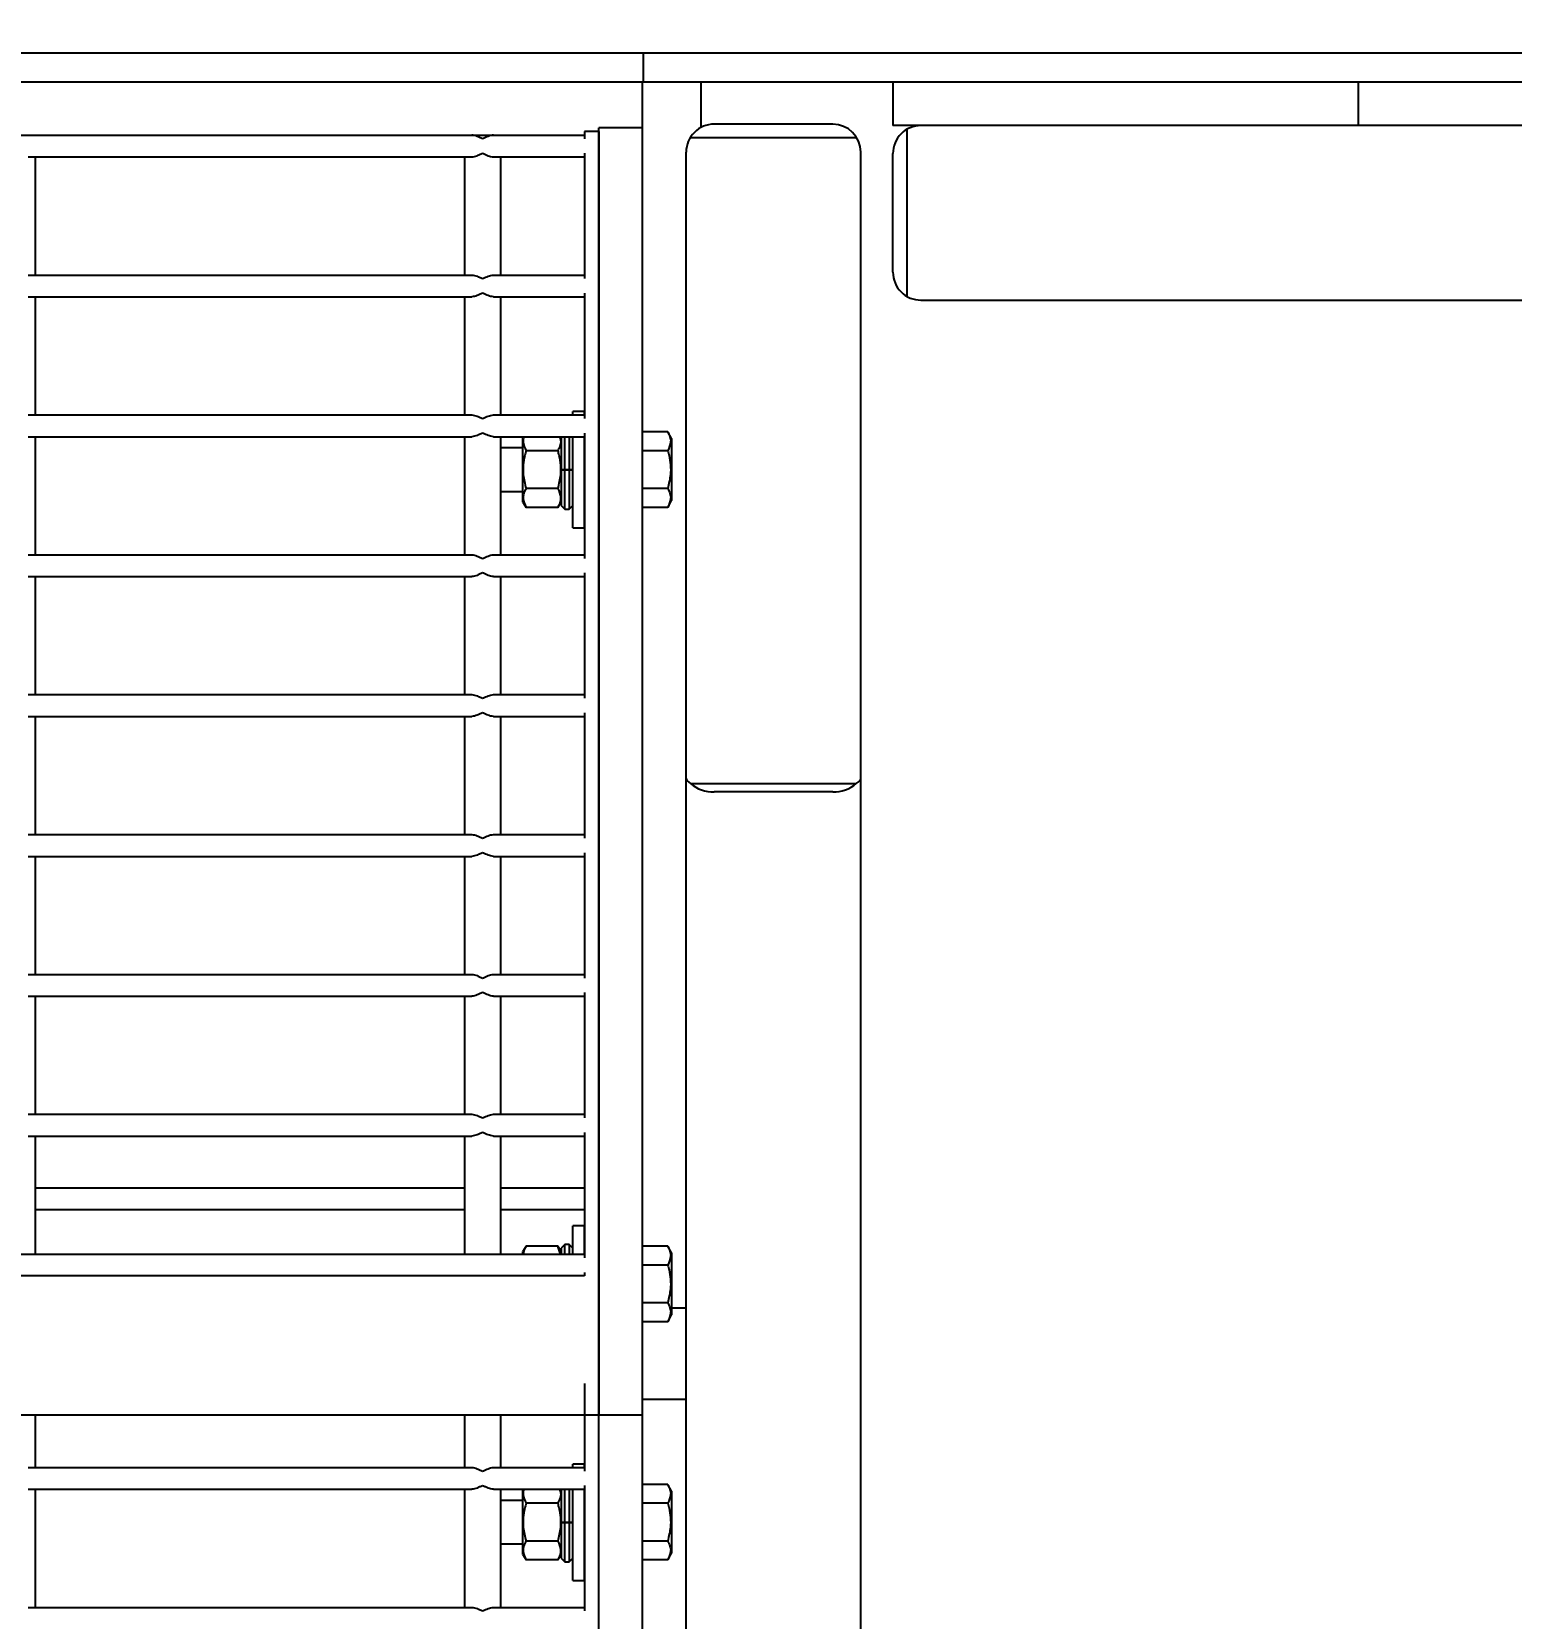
# Model space of a CAD drawing. Header units: millimetres. Extents: x 1293 to 41893, y 1011 to 26911.
# Drawn here: x 13550.1 to 13765.4, y 12989.6 to 13220.5 of the extents above; entities that cross this region are included whole.
import ezdxf

# ---------------------------------------------------------------- set-up
doc = ezdxf.new("R2010")
doc.units = ezdxf.units.MM
doc.header["$LTSCALE"] = 50
doc.layers.add('CAPA_1', color=7, linetype='Continuous')
doc.styles.add('SLDTEXTSTYLE0', font='TXT', dxfattribs={"width": 0.75})
doc.dimstyles.new('SLDDIMSTYLE0', dxfattribs={"dimtxt": 100, "dimasz": 100, "dimexe": 0, "dimexo": 0.0625, "dimgap": 25, "dimtad": 2, "dimdec": 0, "dimlfac": 1.5, "dimrnd": 1e-09, "dimzin": 12, "dimdsep": 46, "dimtxsty": 'SLDTEXTSTYLE0', "dimsah": 1, "dimcen": 0.09, "dimadec": 0, "dimazin": 3, "dimtfac": 1, "dimtdec": 0, "dimtofl": 0, "dimtmove": 0, "dimatfit": 3, "dimfxl": 1, "dimfrac": 2, "dimtolj": 1, "dimtzin": 12, "dimarcsym": 0})

# ---------------------------------------------------------------- blocks, each defined once
blk = doc.blocks.new('_D_19')
at = {"layer": 'CAPA_1', "transparency": 16777216}
for p, q in [((16745.16, 13594.82), (16745.16, 10791.15)), ((13378.61, 10942.55), (13378.61, 10791.15)), ((13378.61, 10841.15), (16745.16, 10841.15))]:
    blk.add_line(p, q, dxfattribs=at)
for points in [[(13378.61, 10841.15), (13478.61, 10825.76), (13478.61, 10856.53)], [(16745.16, 10841.15), (16645.16, 10856.53), (16645.16, 10825.76)]]:
    blk.add_solid(points, dxfattribs=at)
at = {"layer": 'CAPA_1', "transparency": 16777216, "insert": (14914.11, 10970.05), "char_height": 100, "attachment_point": 1, "style": 'SLDTEXTSTYLE0'}
blk.add_mtext('5050', dxfattribs=at)

msp = doc.modelspace()

# ---------------------------------------------------------------- linework, layer by layer
at = {"color": 7, "linetype": 'Continuous', "lineweight": 25}
for p, q in [((13087.0601497, 13217.4065398), (14282.6477268, 13217.4065398)), ((13639.0601497, 13217.4065398), (13639.0601497, 13213.1732064)), ((13087.0601497, 13213.1732064), (14279.2935527, 13213.1732064)), ((13638.9601497, 11156.0549012), (13638.9601497, 13213.1732064)), ((13647.4268163, 13213.1732064), (13647.4268163, 13206.5363061)), ((13675.393483, 13213.1732064), (13675.393483, 13206.8232064)), ((13743.1268163, 13213.1732064), (13743.1268163, 13206.8232064)), ((13666.6461497, 13207.033236), (13649.3741497, 13207.033236)), ((14278.793483, 13206.8232064), (13675.393483, 13206.8232064)), ((13126.7301497, 13205.4398731), (13630.4968163, 13205.4398731)), ((13630.4968163, 13205.9690398), (13630.4968163, 13204.9107064)), ((13632.6168163, 13205.9690398), (13630.4968163, 13205.9690398)), ((13632.6101497, 11156.0549012), (13632.6101497, 13206.5065398)), ((13638.9601497, 13206.5065398), (13632.6101497, 13206.5065398)), ((13632.6168163, 13205.9690398), (13632.6168163, 13019.1732064)), ((13670.1470067, 13205.033236), (13645.8732926, 13205.033236)), ((13677.425483, 13206.2787337), (13677.425483, 13181.9676792)), ((13549.5343163, 13202.2648731), (13614.0926497, 13202.2648731)), ((13550.5926497, 13185.0798731), (13550.5926497, 13202.2648731)), ((13613.0343163, 13202.2648731), (13613.0343163, 13185.0798731)), ((13617.2676497, 13202.2648731), (13630.4968163, 13202.2648731)), ((13618.325983, 13185.0798731), (13618.325983, 13202.2648731)), ((13630.4968163, 13202.7940398), (13630.4968163, 13184.5507064)), ((13645.3101497, 11155.9260983), (13645.3101497, 13202.969236)), ((13670.7101497, 11155.9260983), (13670.7101497, 13202.969236)), ((13675.393483, 13185.4872064), (13675.393483, 13202.7592064)), ((13549.5343163, 13185.0798731), (13614.0926497, 13185.0798731)), ((13617.2676497, 13185.0798731), (13630.4968163, 13185.0798731)), ((13549.5343163, 13181.9048731), (13614.0926497, 13181.9048731)), ((13550.5926497, 13164.7198731), (13550.5926497, 13181.9048731)), ((13613.0343163, 13181.9048731), (13613.0343163, 13164.7198731)), ((13617.2676497, 13181.9048731), (13630.4968163, 13181.9048731)), ((13618.325983, 13164.7198731), (13618.325983, 13181.9048731)), ((13630.4968163, 13182.4340398), (13630.4968163, 13164.1907064)), ((13679.457483, 13181.4232064), (14274.729483, 13181.4232064)), ((13630.493483, 13165.2265398), (13628.8001497, 13165.2265398)), ((13628.8001497, 13164.7198731), (13628.8001497, 13165.2265398)), ((13630.493483, 13164.7198731), (13630.493483, 13165.2265398)), ((13549.5343163, 13164.7198731), (13614.0926497, 13164.7198731)), ((13617.2676497, 13164.7198731), (13630.4968163, 13164.7198731)), ((13549.5343163, 13161.5448731), (13614.0926497, 13161.5448731)), ((13550.5926497, 13144.3598731), (13550.5926497, 13161.5448731)), ((13613.0343163, 13161.5448731), (13613.0343163, 13144.3598731)), ((13617.2676497, 13161.5448731), (13630.4968163, 13161.5448731)), ((13618.325983, 13144.3598731), (13618.325983, 13161.5448731)), ((13621.5884336, 13161.5448731), (13621.5505663, 13161.4792851)), ((13621.5505663, 13152.0404611), (13621.5505663, 13161.4792851)), ((13627.1068163, 13161.4792851), (13627.0689491, 13161.5448731)), ((13627.1068163, 13161.5448731), (13627.1068163, 13156.7598731)), ((13627.635983, 13156.7598731), (13627.635983, 13161.5448731)), ((13628.270983, 13161.5448731), (13628.270983, 13156.7598731)), ((13628.8001497, 13148.2932064), (13628.8001497, 13161.5448731)), ((13630.493483, 13148.2932064), (13630.493483, 13161.5448731)), ((13630.4968163, 13162.0740398), (13630.4968163, 13143.8307064)), ((13642.6264481, 13162.2591344), (13638.9601497, 13162.2591344)), ((13643.193483, 13161.2770011), (13642.6264481, 13162.2591344)), ((13643.193483, 13161.2770011), (13643.193483, 13152.2427451)), ((13621.5505663, 13159.9348731), (13618.325983, 13159.9348731)), ((13626.6577424, 13159.5054408), (13621.9996403, 13159.5054408)), ((13630.4968163, 13159.9348731), (13630.493483, 13159.9348731)), ((13642.6264481, 13159.5095038), (13638.9601497, 13159.5095038)), ((13627.1068163, 13156.7598731), (13628.8001497, 13156.7598731)), ((13627.1068163, 13156.7296172), (13627.635983, 13156.7337839)), ((13627.1068163, 13156.7227124), (13627.1068163, 13151.5357064)), ((13627.635983, 13156.7145713), (13627.1068163, 13156.7187379)), ((13628.270983, 13156.7337839), (13627.635983, 13156.7337839)), ((13627.635983, 13151.0065398), (13627.635983, 13156.7145713)), ((13627.635983, 13156.7145713), (13628.270983, 13156.7145713)), ((13628.270983, 13156.7337839), (13628.8001497, 13156.7296172)), ((13628.8001497, 13156.7187379), (13628.270983, 13156.7145713)), ((13628.270983, 13156.7145713), (13628.270983, 13151.0065398)), ((13618.325983, 13153.5848731), (13621.5505663, 13153.5848731)), ((13626.6577424, 13154.0143055), (13621.9996403, 13154.0143055)), ((13630.493483, 13153.5848731), (13630.4968163, 13153.5848731)), ((13642.6264481, 13154.0102425), (13638.9601497, 13154.0102425)), ((13621.5505663, 13152.0404611), (13622.0031635, 13151.2565398)), ((13626.6542191, 13151.2565398), (13627.1068163, 13152.0404611)), ((13627.1068163, 13151.5357064), (13627.635983, 13151.0065398)), ((13628.270983, 13151.0065398), (13628.8001497, 13151.5357064)), ((13642.6264481, 13151.2606118), (13638.9601497, 13151.2606118)), ((13642.6264481, 13151.2606118), (13643.193483, 13152.2427451)), ((13626.6542191, 13151.2565398), (13622.0031635, 13151.2565398)), ((13627.635983, 13151.0065398), (13628.270983, 13151.0065398)), ((13628.8001497, 13148.2932064), (13630.493483, 13148.2932064)), ((13549.5343163, 13144.3598731), (13614.0926497, 13144.3598731)), ((13617.2676497, 13144.3598731), (13630.4968163, 13144.3598731)), ((13549.5343163, 13141.1848731), (13614.0926497, 13141.1848731)), ((13550.5926497, 13123.9998731), (13550.5926497, 13141.1848731)), ((13613.0343163, 13141.1848731), (13613.0343163, 13123.9998731)), ((13617.2676497, 13141.1848731), (13630.4968163, 13141.1848731)), ((13618.325983, 13123.9998731), (13618.325983, 13141.1848731)), ((13630.4968163, 13141.7140398), (13630.4968163, 13123.4707064)), ((13549.5343163, 13123.9998731), (13614.0926497, 13123.9998731)), ((13617.2676497, 13123.9998731), (13630.4968163, 13123.9998731)), ((13630.4968163, 13121.3540398), (13630.4968163, 13103.1107064)), ((13549.5343163, 13120.8248731), (13614.0926497, 13120.8248731)), ((13550.5926497, 13103.6398731), (13550.5926497, 13120.8248731)), ((13613.0343163, 13120.8248731), (13613.0343163, 13103.6398731)), ((13617.2676497, 13120.8248731), (13630.4968163, 13120.8248731)), ((13618.325983, 13103.6398731), (13618.325983, 13120.8248731)), ((13645.9472627, 13111.061521), (13670.0730366, 13111.061521)), ((13666.6461497, 13109.8534754), (13649.3741497, 13109.8534754)), ((13549.5343163, 13103.6398731), (13614.0926497, 13103.6398731)), ((13617.2676497, 13103.6398731), (13630.4968163, 13103.6398731)), ((13549.5343163, 13100.4648731), (13614.0926497, 13100.4648731)), ((13550.5926497, 13083.2798731), (13550.5926497, 13100.4648731)), ((13613.0343163, 13100.4648731), (13613.0343163, 13083.2798731)), ((13617.2676497, 13100.4648731), (13630.4968163, 13100.4648731)), ((13618.325983, 13083.2798731), (13618.325983, 13100.4648731)), ((13630.4968163, 13100.9940398), (13630.4968163, 13082.7507064)), ((13549.5343163, 13083.2798731), (13614.0926497, 13083.2798731)), ((13617.2676497, 13083.2798731), (13630.4968163, 13083.2798731)), ((13549.5343163, 13080.1048731), (13614.0926497, 13080.1048731)), ((13550.5926497, 13062.9198731), (13550.5926497, 13080.1048731)), ((13613.0343163, 13080.1048731), (13613.0343163, 13062.9198731)), ((13617.2676497, 13080.1048731), (13630.4968163, 13080.1048731)), ((13618.325983, 13062.9198731), (13618.325983, 13080.1048731)), ((13630.4968163, 13080.6340398), (13630.4968163, 13062.3907064)), ((13549.5343163, 13062.9198731), (13614.0926497, 13062.9198731)), ((13617.2676497, 13062.9198731), (13630.4968163, 13062.9198731)), ((13549.5343163, 13059.7448731), (13614.0926497, 13059.7448731)), ((13550.5926497, 13042.5598731), (13550.5926497, 13059.7448731)), ((13613.0343163, 13059.7448731), (13613.0343163, 13042.5598731)), ((13617.2676497, 13059.7448731), (13630.4968163, 13059.7448731)), ((13618.325983, 13042.5598731), (13618.325983, 13059.7448731)), ((13630.4968163, 13060.2740398), (13630.4968163, 13042.0307064)), ((13550.5926497, 13052.2309845), (13613.0343163, 13052.2309845)), ((13618.325983, 13052.2309845), (13630.4968163, 13052.2309845)), ((13550.5926497, 13049.0559845), (13613.0343163, 13049.0559845)), ((13618.325983, 13049.0559845), (13630.4968163, 13049.0559845)), ((13630.493483, 13046.6932064), (13628.8001497, 13046.6932064)), ((13628.8001497, 13042.5598731), (13628.8001497, 13046.6932064)), ((13630.493483, 13042.5598731), (13630.493483, 13046.6932064)), ((13622.0031635, 13043.7298731), (13621.5505663, 13042.9459518)), ((13621.5505663, 13042.5598731), (13621.5505663, 13042.9459518)), ((13626.6542191, 13043.7298731), (13622.0031635, 13043.7298731)), ((13627.1068163, 13042.9459518), (13626.6542191, 13043.7298731)), ((13627.0422738, 13042.5598731), (13626.6542191, 13043.7298731)), ((13627.635983, 13043.9798731), (13627.1068163, 13043.4507064)), ((13627.1068163, 13043.4507064), (13627.1068163, 13042.5598731)), ((13628.270983, 13043.9798731), (13627.635983, 13043.9798731)), ((13627.635983, 13042.5598731), (13627.635983, 13043.9798731)), ((13628.8001497, 13043.4507064), (13628.270983, 13043.9798731)), ((13628.270983, 13043.9798731), (13628.270983, 13042.5598731)), ((13642.6264481, 13043.7258011), (13638.9601497, 13043.7258011)), ((13643.193483, 13042.7436678), (13642.6264481, 13043.7258011)), ((13643.193483, 13042.7436678), (13643.193483, 13033.7094118)), ((13126.7301497, 13042.5598731), (13630.4968163, 13042.5598731)), ((13642.6264481, 13040.9761704), (13638.9601497, 13040.9761704)), ((13630.4968163, 13039.3848731), (13126.7301497, 13039.3848731)), ((13630.4968163, 13039.9140398), (13630.4968163, 13039.3848731)), ((13642.6264481, 13035.4769091), (13638.9601497, 13035.4769091)), ((13642.6264481, 13032.7272785), (13643.193483, 13033.7094118)), ((13643.193483, 13034.7398731), (13645.3101497, 13034.7398731)), ((13642.6264481, 13032.7272785), (13638.9601497, 13032.7272785)), ((13630.4968163, 13023.7278731), (13630.4968163, 13010.9818178)), ((13645.3101497, 13021.4065398), (13638.9601497, 13021.4065398)), ((13118.2601497, 13019.1732064), (13638.9601497, 13019.1732064)), ((13550.5926497, 13011.5109845), (13550.5926497, 13019.1732064)), ((13613.0343163, 13019.1732064), (13613.0343163, 13011.5109845)), ((13618.325983, 13011.5109845), (13618.325983, 13019.1732064)), ((13549.5343163, 13011.5109845), (13614.0926497, 13011.5109845)), ((13617.2676497, 13011.5109845), (13630.4968163, 13011.5109845)), ((13630.493483, 13012.0176512), (13628.8001497, 13012.0176512)), ((13628.8001497, 13011.5109845), (13628.8001497, 13012.0176512)), ((13630.493483, 13011.5109845), (13630.493483, 13012.0176512)), ((13549.5343163, 13008.3359845), (13614.0926497, 13008.3359845)), ((13550.5926497, 12991.1509845), (13550.5926497, 13008.3359845)), ((13613.0343163, 13008.3359845), (13613.0343163, 12991.1509845)), ((13617.2676497, 13008.3359845), (13630.4968163, 13008.3359845)), ((13618.325983, 12991.1509845), (13618.325983, 13008.3359845)), ((13621.5884336, 13008.3359845), (13621.5505663, 13008.2703965)), ((13621.5505663, 12998.8315725), (13621.5505663, 13008.2703965)), ((13627.1068163, 13008.2703965), (13627.0689491, 13008.3359845)), ((13627.1068163, 13008.3359845), (13627.1068163, 13003.5509845)), ((13627.635983, 13003.5509845), (13627.635983, 13008.3359845)), ((13628.270983, 13008.3359845), (13628.270983, 13003.5509845)), ((13628.8001497, 12995.0843178), (13628.8001497, 13008.3359845)), ((13630.493483, 12995.0843178), (13630.493483, 13008.3359845)), ((13630.4968163, 13008.8651512), (13630.4968163, 12990.6218178)), ((13642.6264481, 13009.0502458), (13638.9601497, 13009.0502458)), ((13643.193483, 13008.0681125), (13642.6264481, 13009.0502458)), ((13621.5505663, 13006.7259845), (13618.325983, 13006.7259845)), ((13626.6577424, 13006.2965521), (13621.9996403, 13006.2965521)), ((13630.4968163, 13006.7259845), (13630.493483, 13006.7259845)), ((13642.6264481, 13006.3006151), (13638.9601497, 13006.3006151)), ((13643.193483, 13008.0681125), (13643.193483, 12999.0338565)), ((13627.1068163, 13003.5509845), (13628.8001497, 13003.5509845)), ((13627.1068163, 13003.5207286), (13627.635983, 13003.5248953)), ((13627.1068163, 13003.5138238), (13627.1068163, 12998.3268178)), ((13627.635983, 13003.5056827), (13627.1068163, 13003.5098493)), ((13628.270983, 13003.5248953), (13627.635983, 13003.5248953)), ((13627.635983, 12997.7976512), (13627.635983, 13003.5056827)), ((13627.635983, 13003.5056827), (13628.270983, 13003.5056827)), ((13628.270983, 13003.5248953), (13628.8001497, 13003.5207286)), ((13628.8001497, 13003.5098493), (13628.270983, 13003.5056827)), ((13628.270983, 13003.5056827), (13628.270983, 12997.7976512)), ((13618.325983, 13000.3759845), (13621.5505663, 13000.3759845)), ((13626.6577424, 13000.8054168), (13621.9996403, 13000.8054168)), ((13630.493483, 13000.3759845), (13630.4968163, 13000.3759845)), ((13642.6264481, 13000.8013538), (13638.9601497, 13000.8013538)), ((13642.6264481, 12998.0517232), (13643.193483, 12999.0338565)), ((13621.5505663, 12998.8315725), (13622.0031635, 12998.0476512)), ((13626.6542191, 12998.0476512), (13622.0031635, 12998.0476512)), ((13626.6542191, 12998.0476512), (13627.1068163, 12998.8315725)), ((13627.1068163, 12998.3268178), (13627.635983, 12997.7976512)), ((13627.635983, 12997.7976512), (13628.270983, 12997.7976512)), ((13628.270983, 12997.7976512), (13628.8001497, 12998.3268178)), ((13642.6264481, 12998.0517232), (13638.9601497, 12998.0517232)), ((13628.8001497, 12995.0843178), (13630.493483, 12995.0843178)), ((13549.5343163, 12991.1509845), (13614.0926497, 12991.1509845)), ((13617.2676497, 12991.1509845), (13630.4968163, 12991.1509845))]:
    msp.add_line(p, q, dxfattribs=at)
for centre, radius, start, end in [((13649.3741497, 13202.969236), 4.064, 90, 180.000019848), ((13666.6461497, 13202.969236), 4.064, 0, 89.999981276), ((13679.457483, 13202.7592064), 4.064, 90, 180.000019848), ((13679.457483, 13185.4872064), 4.064, 180, 270.000001124), ((13649.1732009, 13114.7480222), 4.89867, 228.811877457, 272.350995082), ((13666.8470985, 13114.7480222), 4.89867, 267.649004918, 311.188122543)]:
    msp.add_arc(centre, radius, start, end, dxfattribs=at)
for centre, start_param, end_param in [((13649.3741497, 13111.8566557), 3.1415926536, 3.7091249481), ((13666.6461497, 13111.8566557), 5.7156530127, 6.2831853072)]:
    msp.add_ellipse(centre, major_axis=(4.064, 0), ratio=0.3639702343, start_param=start_param, end_param=end_param, dxfattribs=at)
for points, knots in [([(13615.6801497, 13204.9107064), (13615.6775937, 13204.9118496), (13615.5305874, 13204.9775981), (13615.1377017, 13205.1507485), (13614.5938885, 13205.3812108), (13614.2305766, 13205.4237309), (13614.0926497, 13205.4398731)], [0, 0, 0, 0, 0.0046934742, 0.2699426106, 0.7228425567, 1, 1, 1, 1]), ([(13617.2676497, 13205.4398731), (13617.1297227, 13205.4237309), (13616.7664109, 13205.3812108), (13616.2225977, 13205.1507485), (13615.8297119, 13204.9775981), (13615.6827057, 13204.9118496), (13615.6801497, 13204.9107064)], [0, 0, 0, 0, 0.2771574433, 0.73005738938, 0.99530652578, 1, 1, 1, 1]), ([(13614.0926497, 13202.2648731), (13614.2305766, 13202.2810154), (13614.5938885, 13202.3235355), (13615.1377017, 13202.5539977), (13615.5305874, 13202.7271481), (13615.6775937, 13202.7928966), (13615.6801497, 13202.7940398)], [0, 0, 0, 0, 0.2771574433, 0.7300573894, 0.9953065258, 1, 1, 1, 1]), ([(13615.6801497, 13202.7940398), (13615.6827057, 13202.7928966), (13615.8297119, 13202.7271481), (13616.2225977, 13202.5539977), (13616.7664109, 13202.3235355), (13617.1297227, 13202.2810154), (13617.2676497, 13202.2648731)], [0, 0, 0, 0, 0.0046934742, 0.2699426106, 0.7228425567, 1, 1, 1, 1]), ([(13614.0926497, 13185.0798731), (13614.2305766, 13185.0637309), (13614.5938885, 13185.0212108), (13615.1377017, 13184.7907485), (13615.5305874, 13184.6175981), (13615.6775937, 13184.5518496), (13615.6801497, 13184.5507064)], [0, 0, 0, 0, 0.2771574433, 0.7300573894, 0.9953065258, 1, 1, 1, 1]), ([(13615.6801497, 13184.5507064), (13615.6827057, 13184.5518496), (13615.8297119, 13184.6175981), (13616.2225977, 13184.7907485), (13616.7664109, 13185.0212108), (13617.1297227, 13185.0637309), (13617.2676497, 13185.0798731)], [0, 0, 0, 0, 0.0046934742, 0.2699426106, 0.7228425567, 1, 1, 1, 1]), ([(13615.6801497, 13182.4340398), (13615.6775937, 13182.4328966), (13615.5305874, 13182.3671481), (13615.1377017, 13182.1939977), (13614.5938885, 13181.9635355), (13614.2305766, 13181.9210154), (13614.0926497, 13181.9048731)], [0, 0, 0, 0, 0.0046934742, 0.2699426106, 0.7228425567, 1, 1, 1, 1]), ([(13617.2676497, 13181.9048731), (13617.1297227, 13181.9210154), (13616.7664109, 13181.9635355), (13616.2225977, 13182.1939977), (13615.8297119, 13182.3671481), (13615.6827057, 13182.4328966), (13615.6801497, 13182.4340398)], [0, 0, 0, 0, 0.2771574433, 0.7300573894, 0.9953065258, 1, 1, 1, 1]), ([(13614.0926497, 13164.7198731), (13614.2305766, 13164.7037309), (13614.5938885, 13164.6612108), (13615.1377017, 13164.4307485), (13615.5305874, 13164.2575981), (13615.6775937, 13164.1918496), (13615.6801497, 13164.1907064)], [0, 0, 0, 0, 0.2771574433, 0.7300573894, 0.9953065258, 1, 1, 1, 1]), ([(13615.6801497, 13164.1907064), (13615.6827057, 13164.1918496), (13615.8297119, 13164.2575981), (13616.2225977, 13164.4307485), (13616.7664109, 13164.6612108), (13617.1297227, 13164.7037309), (13617.2676497, 13164.7198731)], [0, 0, 0, 0, 0.0046934742, 0.2699426106, 0.7228425567, 1, 1, 1, 1]), ([(13615.6801497, 13162.0740398), (13615.6775937, 13162.0728966), (13615.5305874, 13162.0071481), (13615.1377017, 13161.8339977), (13614.5938885, 13161.6035355), (13614.2305766, 13161.5610154), (13614.0926497, 13161.5448731)], [0, 0, 0, 0, 0.0046934742, 0.2699426106, 0.7228425567, 1, 1, 1, 1]), ([(13617.2676497, 13161.5448731), (13617.1297227, 13161.5610154), (13616.7664109, 13161.6035355), (13616.2225977, 13161.8339977), (13615.8297119, 13162.0071481), (13615.6827057, 13162.0728966), (13615.6801497, 13162.0740398)], [0, 0, 0, 0, 0.2771574433, 0.7300573894, 0.9953065258, 1, 1, 1, 1]), ([(13621.6803056, 13161.5448731), (13621.6797317, 13161.543598), (13621.5684656, 13161.2964102), (13621.5170585, 13160.5995725), (13621.8127725, 13159.9291159), (13621.9996403, 13159.5054408)], [0, 0, 0, 0, 0.0019050038, 0.3692833919, 1, 1, 1, 1]), ([(13626.6577424, 13159.5054408), (13626.7768059, 13159.7442908), (13627.0175173, 13160.2271748), (13627.1555831, 13160.9229089), (13626.9716902, 13161.3576059), (13626.8924692, 13161.5448731)], [0, 0, 0, 0, 0.3577842349, 0.7233338549, 1, 1, 1, 1]), ([(13642.6264481, 13162.2591344), (13642.7483577, 13162.0206286), (13642.9948207, 13161.538445), (13643.1315921, 13160.6026404), (13642.8220478, 13159.9327836), (13642.6264481, 13159.5095038)], [0, 0, 0, 0, 0.2648633469, 0.5354700776, 1, 1, 1, 1]), ([(13621.9996403, 13159.5054408), (13621.93731, 13159.2766477), (13621.7528743, 13158.5996486), (13621.5658714, 13157.4333486), (13621.5608705, 13155.8025305), (13621.8371753, 13154.6764384), (13621.9996403, 13154.0143055)], [0, 0, 0, 0, 0.1277165798, 0.3779136182, 0.6342182989, 1, 1, 1, 1]), ([(13626.6577424, 13154.0143055), (13626.8202197, 13154.6764401), (13627.0936931, 13155.79091), (13627.0926236, 13157.4211848), (13626.907638, 13158.5881513), (13626.7200711, 13159.2766514), (13626.6577424, 13159.5054408)], [0, 0, 0, 0, 0.365780177, 0.6156618098, 0.8722839524, 1, 1, 1, 1]), ([(13642.6264481, 13159.5095038), (13642.6907196, 13159.2734773), (13642.8768835, 13158.5898224), (13643.0626653, 13157.4169333), (13643.0644377, 13155.7908621), (13642.7884668, 13154.6689197), (13642.6264481, 13154.0102425)], [0, 0, 0, 0, 0.1315464599, 0.3810267709, 0.6366091688, 1, 1, 1, 1]), ([(13621.9996403, 13154.0143055), (13621.8779295, 13153.7753378), (13621.6318664, 13153.2922159), (13621.4958345, 13152.353598), (13621.8066122, 13151.6815663), (13622.0031635, 13151.2565398)], [0, 0, 0, 0, 0.2645663682, 0.5348749116, 1, 1, 1, 1]), ([(13626.6542191, 13151.2565398), (13626.7765282, 13151.4957079), (13627.0237936, 13151.9792209), (13627.1623313, 13152.917755), (13626.8531318, 13153.5896937), (13626.6577424, 13154.0143055)], [0, 0, 0, 0, 0.2648580026, 0.535448761, 1, 1, 1, 1]), ([(13642.6264481, 13154.0102425), (13642.7483577, 13153.7717366), (13642.9948207, 13153.289553), (13643.1315921, 13152.3537485), (13642.8220478, 13151.6838917), (13642.6264481, 13151.2606118)], [0, 0, 0, 0, 0.2648633469, 0.5354700776, 1, 1, 1, 1]), ([(13614.0926497, 13144.3598731), (13614.2305766, 13144.3437309), (13614.5938885, 13144.3012108), (13615.1377017, 13144.0707485), (13615.5305874, 13143.8975981), (13615.6775937, 13143.8318496), (13615.6801497, 13143.8307064)], [0, 0, 0, 0, 0.2771574433, 0.73005738938, 0.99530652578, 1, 1, 1, 1]), ([(13615.6801497, 13143.8307064), (13615.6827057, 13143.8318496), (13615.8297119, 13143.8975981), (13616.2225977, 13144.0707485), (13616.7664109, 13144.3012108), (13617.1297227, 13144.3437309), (13617.2676497, 13144.3598731)], [0, 0, 0, 0, 0.00469347422, 0.26994261062, 0.7228425567, 1, 1, 1, 1]), ([(13615.6801497, 13141.7140398), (13615.6775937, 13141.7128966), (13615.5305874, 13141.6471481), (13615.1377017, 13141.4739977), (13614.5938885, 13141.2435355), (13614.2305766, 13141.2010154), (13614.0926497, 13141.1848731)], [0, 0, 0, 0, 0.0046934742, 0.2699426106, 0.7228425567, 1, 1, 1, 1]), ([(13617.2676497, 13141.1848731), (13617.1297227, 13141.2010154), (13616.7664109, 13141.2435355), (13616.2225977, 13141.4739977), (13615.8297119, 13141.6471481), (13615.6827057, 13141.7128966), (13615.6801497, 13141.7140398)], [0, 0, 0, 0, 0.2771574433, 0.7300573894, 0.9953065258, 1, 1, 1, 1]), ([(13614.0926497, 13123.9998731), (13614.2305766, 13123.9837309), (13614.5938885, 13123.9412108), (13615.1377017, 13123.7107485), (13615.5305874, 13123.5375981), (13615.6775937, 13123.4718496), (13615.6801497, 13123.4707064)], [0, 0, 0, 0, 0.2771574433, 0.7300573894, 0.9953065258, 1, 1, 1, 1]), ([(13615.6801497, 13123.4707064), (13615.6827057, 13123.4718496), (13615.8297119, 13123.5375981), (13616.2225977, 13123.7107485), (13616.7664109, 13123.9412108), (13617.1297227, 13123.9837309), (13617.2676497, 13123.9998731)], [0, 0, 0, 0, 0.0046934742, 0.2699426106, 0.7228425567, 1, 1, 1, 1]), ([(13615.6801497, 13121.3540398), (13615.6775937, 13121.3528966), (13615.5305874, 13121.2871481), (13615.1377017, 13121.1139977), (13614.5938885, 13120.8835355), (13614.2305766, 13120.8410154), (13614.0926497, 13120.8248731)], [0, 0, 0, 0, 0.0046934742, 0.2699426106, 0.7228425567, 1, 1, 1, 1]), ([(13617.2676497, 13120.8248731), (13617.1297227, 13120.8410154), (13616.7664109, 13120.8835355), (13616.2225977, 13121.1139977), (13615.8297119, 13121.2871481), (13615.6827057, 13121.3528966), (13615.6801497, 13121.3540398)], [0, 0, 0, 0, 0.2771574433, 0.7300573894, 0.9953065258, 1, 1, 1, 1]), ([(13614.0926497, 13103.6398731), (13614.2305766, 13103.6237309), (13614.5938885, 13103.5812108), (13615.1377017, 13103.3507485), (13615.5305874, 13103.1775981), (13615.6775937, 13103.1118496), (13615.6801497, 13103.1107064)], [0, 0, 0, 0, 0.2771574433, 0.7300573894, 0.9953065258, 1, 1, 1, 1]), ([(13615.6801497, 13103.1107064), (13615.6827057, 13103.1118496), (13615.8297119, 13103.1775981), (13616.2225977, 13103.3507485), (13616.7664109, 13103.5812108), (13617.1297227, 13103.6237309), (13617.2676497, 13103.6398731)], [0, 0, 0, 0, 0.0046934742, 0.2699426106, 0.7228425567, 1, 1, 1, 1]), ([(13615.6801497, 13100.9940398), (13615.6775937, 13100.9928966), (13615.5305874, 13100.9271481), (13615.1377017, 13100.7539977), (13614.5938885, 13100.5235355), (13614.2305766, 13100.4810154), (13614.0926497, 13100.4648731)], [0, 0, 0, 0, 0.0046934742, 0.2699426106, 0.7228425567, 1, 1, 1, 1]), ([(13617.2676497, 13100.4648731), (13617.1297227, 13100.4810154), (13616.7664109, 13100.5235355), (13616.2225977, 13100.7539977), (13615.8297119, 13100.9271481), (13615.6827057, 13100.9928966), (13615.6801497, 13100.9940398)], [0, 0, 0, 0, 0.2771574433, 0.7300573894, 0.9953065258, 1, 1, 1, 1]), ([(13614.0926497, 13083.2798731), (13614.2305766, 13083.2637309), (13614.5938885, 13083.2212108), (13615.1377017, 13082.9907485), (13615.5305874, 13082.8175981), (13615.6775937, 13082.7518496), (13615.6801497, 13082.7507064)], [0, 0, 0, 0, 0.2771574433, 0.7300573894, 0.9953065258, 1, 1, 1, 1]), ([(13615.6801497, 13082.7507064), (13615.6827057, 13082.7518496), (13615.8297119, 13082.8175981), (13616.2225977, 13082.9907485), (13616.7664109, 13083.2212108), (13617.1297227, 13083.2637309), (13617.2676497, 13083.2798731)], [0, 0, 0, 0, 0.0046934742, 0.2699426106, 0.7228425567, 1, 1, 1, 1]), ([(13615.6801497, 13080.6340398), (13615.6775937, 13080.6328966), (13615.5305874, 13080.5671481), (13615.1377017, 13080.3939977), (13614.5938885, 13080.1635355), (13614.2305766, 13080.1210154), (13614.0926497, 13080.1048731)], [0, 0, 0, 0, 0.0046934742, 0.2699426106, 0.7228425567, 1, 1, 1, 1]), ([(13617.2676497, 13080.1048731), (13617.1297227, 13080.1210154), (13616.7664109, 13080.1635355), (13616.2225977, 13080.3939977), (13615.8297119, 13080.5671481), (13615.6827057, 13080.6328966), (13615.6801497, 13080.6340398)], [0, 0, 0, 0, 0.2771574433, 0.7300573894, 0.9953065258, 1, 1, 1, 1]), ([(13614.0926497, 13062.9198731), (13614.2305766, 13062.9037309), (13614.5938885, 13062.8612108), (13615.1377017, 13062.6307485), (13615.5305874, 13062.4575981), (13615.6775937, 13062.3918496), (13615.6801497, 13062.3907064)], [0, 0, 0, 0, 0.2771574433, 0.73005738938, 0.99530652578, 1, 1, 1, 1]), ([(13615.6801497, 13062.3907064), (13615.6827057, 13062.3918496), (13615.8297119, 13062.4575981), (13616.2225977, 13062.6307485), (13616.7664109, 13062.8612108), (13617.1297227, 13062.9037309), (13617.2676497, 13062.9198731)], [0, 0, 0, 0, 0.00469347422, 0.26994261062, 0.7228425567, 1, 1, 1, 1]), ([(13615.6801497, 13060.2740398), (13615.6775937, 13060.2728966), (13615.5305874, 13060.2071481), (13615.1377017, 13060.0339977), (13614.5938885, 13059.8035355), (13614.2305766, 13059.7610154), (13614.0926497, 13059.7448731)], [0, 0, 0, 0, 0.0046934742, 0.2699426106, 0.7228425567, 1, 1, 1, 1]), ([(13617.2676497, 13059.7448731), (13617.1297227, 13059.7610154), (13616.7664109, 13059.8035355), (13616.2225977, 13060.0339977), (13615.8297119, 13060.2071481), (13615.6827057, 13060.2728966), (13615.6801497, 13060.2740398)], [0, 0, 0, 0, 0.2771574433, 0.7300573894, 0.9953065258, 1, 1, 1, 1]), ([(13622.0031635, 13043.7298731), (13621.8715492, 13043.4908582), (13621.660131, 13043.1069177), (13621.6300227, 13042.7097802), (13621.6186578, 13042.5598731)], [0, 0, 0, 0, 0.6225309906, 1, 1, 1, 1]), ([(13642.6264481, 13043.7258011), (13642.7483577, 13043.4872952), (13642.9948207, 13043.0051117), (13643.1315921, 13042.0693071), (13642.8220478, 13041.3994503), (13642.6264481, 13040.9761704)], [0, 0, 0, 0, 0.2648633469, 0.5354700776, 1, 1, 1, 1]), ([(13642.6264481, 13040.9761704), (13642.6907196, 13040.740144), (13642.8768835, 13040.056489), (13643.0626653, 13038.8835999), (13643.0644377, 13037.2575288), (13642.7884668, 13036.1355864), (13642.6264481, 13035.4769091)], [0, 0, 0, 0, 0.1315464599, 0.3810267709, 0.6366091688, 1, 1, 1, 1]), ([(13642.6264481, 13035.4769091), (13642.7483577, 13035.2384033), (13642.9948207, 13034.7562197), (13643.1315921, 13033.8204151), (13642.8220478, 13033.1505583), (13642.6264481, 13032.7272785)], [0, 0, 0, 0, 0.2648633469, 0.5354700776, 1, 1, 1, 1]), ([(13614.0926497, 13011.5109845), (13614.2305766, 13011.4948422), (13614.5938885, 13011.4523221), (13615.1377017, 13011.2218599), (13615.5305874, 13011.0487095), (13615.6775937, 13010.982961), (13615.6801497, 13010.9818178)], [0, 0, 0, 0, 0.2771574433, 0.73005738938, 0.99530652578, 1, 1, 1, 1]), ([(13615.6801497, 13010.9818178), (13615.6827057, 13010.982961), (13615.8297119, 13011.0487095), (13616.2225977, 13011.2218599), (13616.7664109, 13011.4523221), (13617.1297227, 13011.4948422), (13617.2676497, 13011.5109845)], [0, 0, 0, 0, 0.00469347422, 0.26994261062, 0.7228425567, 1, 1, 1, 1]), ([(13615.6801497, 13008.8651512), (13615.6775937, 13008.864008), (13615.5305874, 13008.7982595), (13615.1377017, 13008.6251091), (13614.5938885, 13008.3946468), (13614.2305766, 13008.3521267), (13614.0926497, 13008.3359845)], [0, 0, 0, 0, 0.0046934742, 0.2699426106, 0.7228425567, 1, 1, 1, 1]), ([(13617.2676497, 13008.3359845), (13617.1297227, 13008.3521267), (13616.7664109, 13008.3946468), (13616.2225977, 13008.6251091), (13615.8297119, 13008.7982595), (13615.6827057, 13008.864008), (13615.6801497, 13008.8651512)], [0, 0, 0, 0, 0.2771574433, 0.7300573894, 0.9953065258, 1, 1, 1, 1]), ([(13621.6803056, 13008.3359845), (13621.6797317, 13008.3347093), (13621.5684656, 13008.0875216), (13621.5170585, 13007.3906838), (13621.8127725, 13006.7202273), (13621.9996403, 13006.2965521)], [0, 0, 0, 0, 0.0019050038, 0.3692833919, 1, 1, 1, 1]), ([(13626.6577424, 13006.2965521), (13626.7768059, 13006.5354021), (13627.0175173, 13007.0182862), (13627.1555831, 13007.7140203), (13626.9716902, 13008.1487173), (13626.8924692, 13008.3359845)], [0, 0, 0, 0, 0.3577842349, 0.7233338549, 1, 1, 1, 1]), ([(13642.6264481, 13009.0502458), (13642.7483577, 13008.8117399), (13642.9948207, 13008.3295564), (13643.1315921, 13007.3937518), (13642.8220478, 13006.723895), (13642.6264481, 13006.3006151)], [0, 0, 0, 0, 0.2648633469, 0.5354700776, 1, 1, 1, 1]), ([(13621.9996403, 13006.2965521), (13621.93731, 13006.0677591), (13621.7528743, 13005.3907599), (13621.5658714, 13004.22446), (13621.5608705, 13002.5936419), (13621.8371753, 13001.4675498), (13621.9996403, 13000.8054168)], [0, 0, 0, 0, 0.1277165798, 0.3779136182, 0.6342182989, 1, 1, 1, 1]), ([(13626.6577424, 13000.8054168), (13626.8202197, 13001.4675514), (13627.0936931, 13002.5820213), (13627.0926236, 13004.2122962), (13626.907638, 13005.3792627), (13626.7200711, 13006.0677627), (13626.6577424, 13006.2965521)], [0, 0, 0, 0, 0.365780177, 0.6156618098, 0.8722839524, 1, 1, 1, 1]), ([(13642.6264481, 13006.3006151), (13642.6907196, 13006.0645887), (13642.8768835, 13005.3809338), (13643.0626653, 13004.2080446), (13643.0644377, 13002.5819735), (13642.7884668, 13001.4600311), (13642.6264481, 13000.8013538)], [0, 0, 0, 0, 0.1315464599, 0.3810267709, 0.6366091688, 1, 1, 1, 1]), ([(13621.9996403, 13000.8054168), (13621.8779295, 13000.5664492), (13621.6318664, 13000.0833273), (13621.4958345, 12999.1447093), (13621.8066122, 12998.4726777), (13622.0031635, 12998.0476512)], [0, 0, 0, 0, 0.2645663682, 0.5348749116, 1, 1, 1, 1]), ([(13626.6542191, 12998.0476512), (13626.7765282, 12998.2868193), (13627.0237936, 12998.7703322), (13627.1623313, 12999.7088663), (13626.8531318, 13000.380805), (13626.6577424, 13000.8054168)], [0, 0, 0, 0, 0.2648580026, 0.535448761, 1, 1, 1, 1]), ([(13642.6264481, 13000.8013538), (13642.7483577, 13000.562848), (13642.9948207, 13000.0806644), (13643.1315921, 12999.1448598), (13642.8220478, 12998.475003), (13642.6264481, 12998.0517232)], [0, 0, 0, 0, 0.2648633469, 0.5354700776, 1, 1, 1, 1]), ([(13614.0926497, 12991.1509845), (13614.2305766, 12991.1348422), (13614.5938885, 12991.0923221), (13615.1377017, 12990.8618599), (13615.5305874, 12990.6887095), (13615.6775937, 12990.622961), (13615.6801497, 12990.6218178)], [0, 0, 0, 0, 0.2771574433, 0.7300573894, 0.9953065258, 1, 1, 1, 1]), ([(13615.6801497, 12990.6218178), (13615.6827057, 12990.622961), (13615.8297119, 12990.6887095), (13616.2225977, 12990.8618599), (13616.7664109, 12991.0923221), (13617.1297227, 12991.1348422), (13617.2676497, 12991.1509845)], [0, 0, 0, 0, 0.0046934742, 0.2699426106, 0.7228425567, 1, 1, 1, 1])]:
    msp.add_open_spline(points, degree=3, knots=knots, dxfattribs=at)

# ---------------------------------------------------------------- dimensions: what is measured, and where the dimension line sits
at = {"layer": 'CAPA_1'}
dim = msp.add_linear_dim(base=(16745.1618891, 10841.1478125), p1=(13378.6101497, 11006.0549012), p2=(16745.1618891, 13658.3232972), dimstyle='SLDDIMSTYLE0', dxfattribs=at)
dim.commit()
dim.dimension.update_dxf_attribs({"geometry": '_D_19', "text_midpoint": (15061.8860194, 10841.1478125), "dimtype": 160})

doc.saveas('drawing.dxf')
